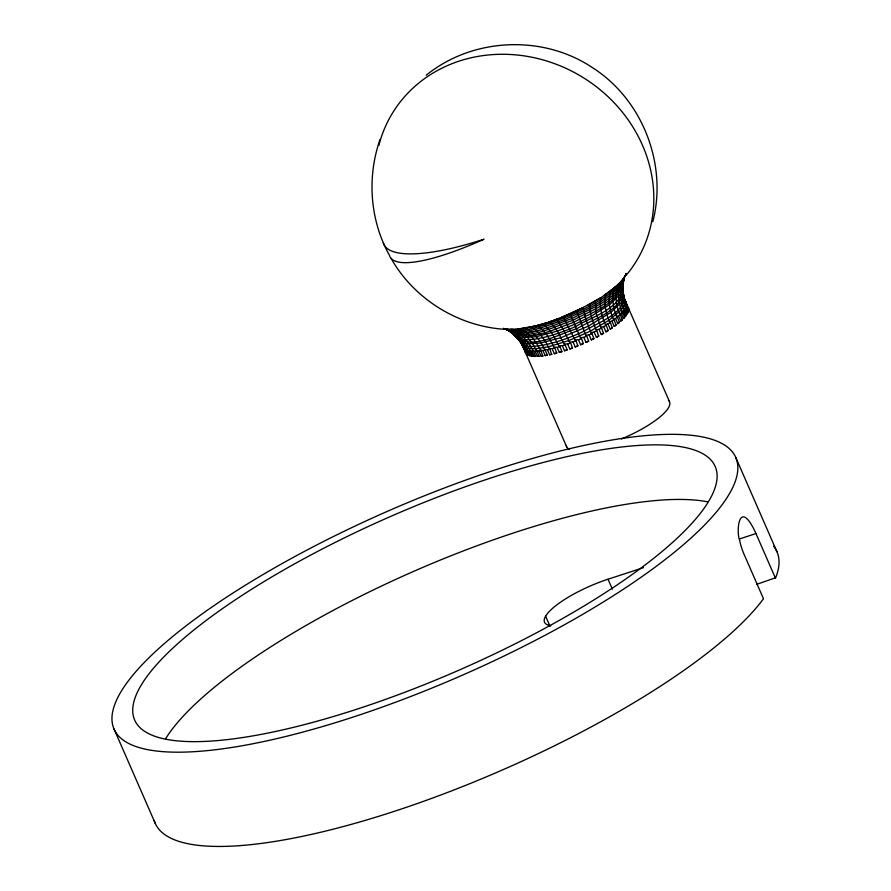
<?xml version="1.0" encoding="UTF-8"?>
<svg xmlns="http://www.w3.org/2000/svg" width="891" height="891" viewBox="0 0 891 891"><rect width="100%" height="100%" fill="white"/><g stroke="black" fill="none" stroke-linecap="round" stroke-linejoin="round"><path stroke-width="1.34" d="M623.321 292.671L623.789 297.906L621.628 302.138L610.936 312.373L588.283 326.173L561.107 337.611L541.015 342.957L526.169 343.893L520.088 341.565L511.412 331.942C526.525 353.883 557.51 334.27 576.522 328.857C593.083 318.644 627.988 309.589 622.798 284.162M600.222 298.062L589.274 304.254L591.134 316.316L596.447 331.14L591.635 332.61L593.874 338.591L591.268 339.872L589.107 334.905L586.434 335.172L588.661 341.142L586 342.367L583.828 337.399L581.099 337.622L583.327 343.581L580.62 344.728L578.459 339.761L575.697 339.916L577.914 345.864L575.207 346.922L573.036 341.966L570.273 342.044L572.501 347.98L569.817 348.938L567.645 343.982L564.894 343.971L567.133 349.896L564.493 350.753L562.332 345.786L559.626 345.686L561.865 351.6L559.314 352.335L557.142 347.379L554.514 347.167L556.775 353.059L554.325 353.682L552.153 348.715L549.624 348.392L551.607 354.351L549.591 354.763L547.419 349.795L545.002 349.361L547.297 355.231L545.147 355.565L542.975 350.608L540.703 350.052L542.764 355.932L541.06 356.099L538.888 351.143L536.772 350.464L539.111 356.289L537.351 356.344L535.19 351.388L533.264 350.575L535.625 356.389L534.088 356.311L531.927 351.344L530.19 350.408L532.584 356.211L531.292 355.977L529.131 351.021L527.617 349.963L530.034 355.743L528.998 355.375L525.545 349.227L527.884 354.941L523.028 346.944L566.698 446.892M628.667 309.912L624.279 298.685L628.667 309.912L628.756 309.132M506.144 329.18C526.637 342.467 552.431 326.908 572.824 320.37C591 310.09 618.71 302.038 623.945 279.284C622.085 288.161 622.642 297.616 626.373 305.947L626.028 306.827L628.2 311.783L628.556 310.803L626.496 304.956M522.995 346.176L522.616 345.418L526.503 353.961L523.073 345.307M623.243 284.04L623.477 282.068M506.856 329.08L504.495 328.723C526.169 339.85 551.173 325.571 572.022 318.544C590.789 308.052 618.722 299.71 624.613 276.533L624.168 278.371M512.403 333.345C532.439 341.197 554.681 328.824 573.67 322.33C591.268 312.797 615.481 304.922 623.199 284.886C623.555 308.331 591.847 316.606 575.53 326.574C562.076 332.332 548.11 337.266 533.575 339.315C527.717 339.616 519.564 341.342 515.566 335.84M595.277 300.601L596.224 313.432L601.247 328.423L596.647 329.96L598.618 336.096L596.391 337.266L594.219 332.298M624.602 276.956C618.777 285.922 609.422 291.468 601.024 297.672C598.83 306.883 602.205 317.007 605.757 325.683L601.414 327.242L603.419 333.39L601.302 334.582L599.131 329.625M652.836 221.647C667.693 164.067 642.344 99.035 591.902 67.282C542.341 34.381 472.33 37.678 426.221 75.245M625.727 301.893L669.453 401.54M380.023 139.531C366.847 177.164 369.876 220.344 389.434 255.238A142.649 32.755 -29.4 0 0 484.002 239.211A142.649 37.879 -23.6 0 1 383.286 242.92M606.036 293.952C603.508 303.664 606.103 313.91 609.934 322.921L605.891 324.491L608.174 330.483L605.936 331.853L603.764 326.886M610.769 290.477C607.562 300.267 609.756 310.97 613.721 320.192L610.023 321.74L612.317 327.732L610.257 329.102L608.085 324.146M628.2 311.783L628.556 310.803M625.248 275.831L624.959 276.31L626.217 273.381L625.192 275.965M624.357 278.605C620.648 287.982 621.662 298.786 625.593 307.93L624.068 308.988L626.507 314.946L625.593 316.105L623.422 311.148L624.335 309.979M625.593 307.93L625.337 306.827L626.028 306.827M625.638 307.818L627.81 312.774L627.175 313.855L625.003 308.899M619.757 282.97L614.968 287.114C611.215 296.959 612.975 308.074 617.073 317.519L613.754 319.023L616.082 325.003L614.211 326.362L612.05 321.406M756.504 584.407L775.682 577.713A339.226 90.08 -23.6 0 0 773.666 546.294M618.554 283.939C614.422 293.852 615.748 305.279 619.969 314.935L617.062 316.35L619.412 322.33L617.764 323.667L615.592 318.7M621.439 281.077C617.118 291.034 618.064 302.65 622.375 312.451L619.902 313.777L622.286 319.746L620.86 321.038L618.699 316.071M623.789 278.115C619.234 288.194 619.835 300.1 624.257 310.113M627.175 313.855L627.81 312.774M624.301 277.379L620.303 282.414M625.593 316.105L626.507 314.946M622.375 312.451L622.252 311.304L623.422 311.148M622.486 312.318L624.658 317.274L623.488 318.51L621.317 313.543M623.488 318.51L624.658 317.274M614.968 287.114L604.232 295.456M620.86 321.038L622.286 319.746M617.764 323.667L619.412 322.33M614.211 326.362L616.082 325.003M533.453 351.433C528.898 341.91 521.135 332.788 510.643 329.347C538.42 328.556 565.039 316.996 589.274 304.254M610.257 329.102L612.317 327.732M605.936 331.853L608.174 330.483M600.768 297.739L587.971 305.156M601.302 334.582L603.686 333.223M596.391 337.266L598.897 335.94M560.372 317.842L583.382 307.562M589.107 334.905L591.702 333.624M591.268 339.872L593.874 338.591M583.828 337.399L586.501 336.185M586 342.367L588.661 341.142M578.459 339.761L581.155 338.613M580.62 344.728L583.327 343.581M573.036 341.966L575.753 340.908M575.207 346.922L577.914 345.864M559.013 318.377L548.967 321.985M567.645 343.982L570.329 343.013M569.817 348.938L572.501 347.98M562.332 345.786L564.961 344.94M564.493 350.753L567.133 349.896M550.749 625.76A56.166 14.913 -23.6 0 1 554.703 606.548A56.166 14.913 -23.6 0 1 608.007 579.228L643.425 567.656M739.53 538.932L755.969 533.564L775.471 578.214M546.06 322.921L536.449 325.716M557.142 347.379L559.704 346.632M559.314 352.335L561.865 351.6M552.153 348.715L554.603 348.103M554.325 353.682L556.775 353.059M535.925 325.85L517.192 329.269M547.419 349.795L549.725 349.317M549.591 354.763L551.897 354.273M542.975 350.608L545.125 350.263M545.147 355.565L547.297 355.231M538.888 351.143L540.848 350.931M541.06 356.099L543.02 355.899M535.19 351.388L536.95 351.332M537.351 356.344L539.111 356.289M513.249 329.492L507.525 329.291C517.938 332.833 525.902 341.609 530.423 351.243M513.773 329.57C464.011 329.859 415.429 301.626 391.015 258.279M534.088 356.311L535.625 356.389M531.927 351.344L533.252 351.433M531.292 355.977L532.584 356.211M526.837 350.408L527.873 350.776M529.131 351.021L530.245 351.232M528.998 355.375L530.034 355.743M519.776 328.768C529.532 332.722 536.46 341.565 540.603 350.976M507.035 329.926C516.457 333.535 523.674 341.654 527.717 350.742M525.066 349.517L525.835 350.029M503.471 328.334C523.529 337.088 545.749 325.694 564.983 319.501C586.155 309.244 612.562 300.144 624.257 278.348C609.979 298.307 585.788 308.163 564.126 318.031C545.325 324.391 524.587 334.147 504.495 328.723M525.345 328.066C534.555 332.443 540.815 341.22 544.858 350.319M515.599 329.47C525.356 333.345 532.595 341.888 536.716 351.355M530.78 326.785C539.656 331.53 545.415 340.429 549.446 349.383M537.139 325.471C545.259 330.806 550.382 339.516 554.302 348.192M507.781 330.104L511.779 332.8M527.238 354.484L527.995 354.986M543.332 323.6L551.819 332.866L559.392 346.733M625.326 301.325L627.409 306.226M510.153 331.652L519.887 340.384L525.712 349.985M549.914 321.573L557.387 331.073L564.649 345.051M556.507 319.156L563.09 329.046L570.017 343.135M526.013 353.326L526.503 353.961M517.649 337.143L518.796 338.669M623.41 295.979L626.596 304.165M626.239 302.617L625.783 301.592M520.088 341.565L519.152 340.239L524.242 348.938M518.373 339.315L517.07 336.386M520.712 342.612C525.813 348.827 535.491 345.931 542.385 345.307C556.83 342.567 570.697 337.388 584.006 331.229C596.001 323.277 627.464 313.109 623.644 294.531L625.326 303.319L621.328 309.834L608.854 320.326L590.299 331.196L568.87 340.574L548.266 346.833L535.513 348.793L526.503 348.192L523.028 346.387L520.355 341.053L522.972 346.087M513.55 333.824L516.089 336.308L520.89 337.633L536.393 336.664L557.387 331.073L574.572 324.402L591.134 316.316L609.455 304.711L620.637 294.008L622.887 289.586L622.742 286.056M521.758 343.525L523.385 347.713L523.028 346.944M563.168 316.45L575.43 341.041M735.754 457.439A339.226 90.08 -23.6 0 1 300.712 732.647A339.226 90.08 -23.6 0 1 238.253 589.664A339.226 90.08 -23.6 0 1 735.754 457.439L776.941 551.718M608.007 579.228L612.34 589.151M545.615 616.216L549.947 626.139M114.059 729.061L155.246 823.329M580.843 338.758L569.884 313.621M586.189 336.33L576.51 310.536M591.412 333.78L585.788 319.123L583.048 307.74M622.854 288.907L623.221 290.522M523.173 346.955L523.329 347.635M154.176 820.366A339.226 90.08 -23.6 0 0 428.593 799.494A339.226 90.08 -23.6 0 0 763.064 599.331L763.487 598.752L743.974 554.091A28.011 11.204 73.3 0 1 739.619 540.224C736.423 532.918 738.171 505.097 750.01 522.449A28.011 7.217 70.6 0 1 755.969 533.564M165.704 738.594A316.762 84.122 -23.6 0 1 415.072 570.752A316.762 84.122 -23.6 0 1 707.666 501.822M668.473 400.271A56.166 14.913 -23.6 0 1 621.528 438.962M569.215 449.164A56.166 14.913 -23.6 0 1 566.275 445.366M378.853 145.467A142.649 129.24 30.3 0 1 573.425 72.015A142.649 129.24 30.3 0 1 626.161 275.308M525.245 350.263L525.167 351.143L525.245 350.263M628.411 307.584L628.567 308.264L628.411 307.584M525.545 352.68L525.345 351.912L525.501 352.602M308.943 723.414A316.762 84.122 -23.6 0 0 715.172 466.439A316.762 84.122 -23.6 0 0 250.605 589.909A316.762 84.122 -23.6 0 0 308.943 723.414"/></g></svg>
